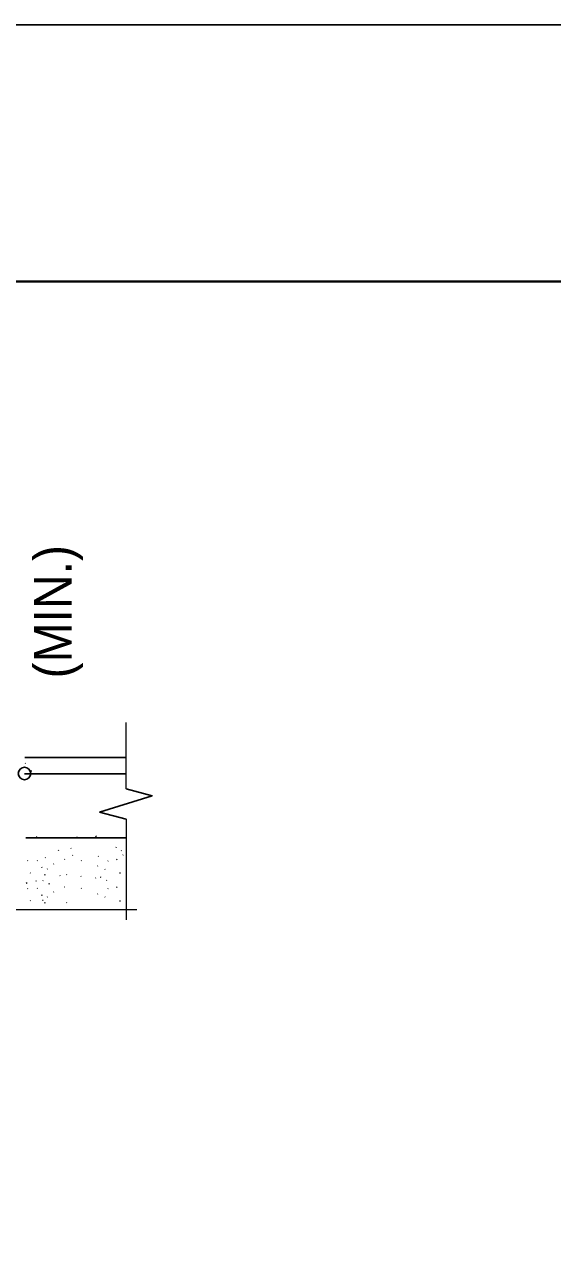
# Model space of a CAD drawing. Extents: x 85 to 536, y -19 to 324.
# Drawn here: x 366.32 to 386.06, y 214.47 to 260.69 of the extents above; entities that cross this region are included whole.
import ezdxf

# ---------------------------------------------------------------- set-up
doc = ezdxf.new("R2010")
doc.units = 0
doc.header["$LTSCALE"] = 0.6
doc.layers.add('1', color=7, linetype='Continuous', lineweight=13)
doc.layers.add('2', color=7, linetype='Continuous', lineweight=25)

msp = doc.modelspace()

# ---------------------------------------------------------------- linework, layer by layer
at = {"layer": '1'}
for p, q in [((370.1211, 232.1028), (370.1211, 234.5843)), ((366.3424, 233.0722), (366.3556, 233.059)), ((366.5722, 232.757), (366.5788, 232.7898)), ((370.1211, 230.9713), (370.1211, 227.2061)), ((366.7626, 230.3208), (366.7758, 230.3076)), ((368.2794, 230.2944), (368.2926, 230.3076)), ((369.0086, 230.3404), (368.9692, 230.3076)), ((367.5764, 229.819), (367.5896, 229.8058)), ((368.0492, 229.8848), (368.0624, 229.8716)), ((369.7468, 229.9176), (369.76, 229.9308)), ((369.9308, 229.7994), (369.944, 229.7862)), ((366.4334, 229.412), (366.4466, 229.4252)), ((366.788, 229.4184), (366.8012, 229.4316)), ((367.0838, 229.5432), (367.097, 229.53)), ((367.3988, 229.2872), (367.412, 229.3004)), ((367.8192, 229.471), (367.8128, 229.4644)), ((368.1082, 229.622), (368.1214, 229.6088)), ((368.43, 229.4316), (368.4432, 229.4184)), ((369.067, 229.5892), (369.0802, 229.576)), ((369.428, 229.4054), (369.4412, 229.4186)), ((369.7536, 229.4514), (369.7798, 229.4776)), ((369.9898, 229.6286), (370.003, 229.6418)), ((366.5256, 228.9654), (366.5388, 228.9522)), ((366.9788, 229.1492), (366.959, 229.182)), ((367.064, 228.8866), (367.097, 228.8996)), ((367.1692, 229.0966), (367.1822, 229.1098)), ((367.642, 228.8668), (367.6552, 228.8536)), ((367.8848, 228.8866), (367.898, 228.8998)), ((368.4234, 228.8406), (368.4366, 228.8274)), ((369.047, 229.2084), (369.0602, 229.2216)), ((369.1524, 228.8144), (369.1656, 228.8012)), ((369.3166, 229.1032), (369.3298, 229.09)), ((369.8914, 228.939), (369.898, 228.972)), ((366.4206, 228.5648), (366.3942, 228.5976)), ((366.4334, 228.3711), (366.4466, 228.3843)), ((366.7554, 228.6502), (366.762, 228.683)), ((366.788, 228.3775), (366.8012, 228.3907)), ((366.9984, 228.6632), (367.0182, 228.683)), ((367.2282, 228.5582), (367.261, 228.5648)), ((367.8192, 228.4301), (367.8128, 228.4235)), ((368.43, 228.3907), (368.4432, 228.3775)), ((368.9748, 228.7618), (368.988, 228.775)), ((369.382, 228.683), (369.3952, 228.6962)), ((369.428, 228.3645), (369.4412, 228.3777)), ((369.7536, 228.4105), (369.7798, 228.4367)), ((366.5256, 227.9245), (366.5388, 227.9113)), ((366.9788, 228.1083), (366.959, 228.1411)), ((366.9852, 227.9408), (367.0116, 227.9474)), ((367.064, 227.8457), (367.097, 227.8587)), ((367.1692, 228.0557), (367.1822, 228.0689)), ((367.3988, 228.2463), (367.412, 228.2595)), ((367.8848, 227.8457), (367.898, 227.8589)), ((369.047, 228.1675), (369.0602, 228.1807)), ((369.3166, 228.0623), (369.3298, 228.0491)), ((369.8914, 227.8981), (369.898, 227.9311)), ((363.2782, 227.5983), (370.5218, 227.5983))]:
    msp.add_line(p, q, dxfattribs=at)
at = {"layer": '1', "lineweight": 25}
for p, q in [((366.3269, 233.2731), (370.1211, 233.2731)), ((366.3127, 232.6691), (370.124, 232.6691)), ((370.1211, 230.9713), (369.1235, 231.2375)), ((370.1211, 230.272), (366.3624, 230.272))]:
    msp.add_line(p, q, dxfattribs=at)
at = {"layer": '1', "lineweight": 40}
msp.add_lwpolyline([(131.121, 5.0892), (131.121, 251.089), (521.1208, 251.089), (521.1208, 5.0892)], close=True, dxfattribs=at)
at = {"layer": '1', "lineweight": 25}
msp.add_lwpolyline([(370.1211, 232.1028), (371.0879, 231.8449), (369.1235, 231.2375)], dxfattribs=at)
msp.add_circle((366.3175, 232.6783), 0.2328, dxfattribs=at)
at = {"layer": '2'}
msp.add_lwpolyline([(527.1208, 260.689), (113.121, 260.689), (113.121, -3.3108), (527.1208, -3.3108)], dxfattribs=at)

# ---------------------------------------------------------------- texts
at = {"layer": '1', "width": 0.95}
msp.add_text('(MIN.)', height=1.414, rotation=90, dxfattribs=at).set_placement((368.0795, 236.2367))

doc.saveas('drawing.dxf')
